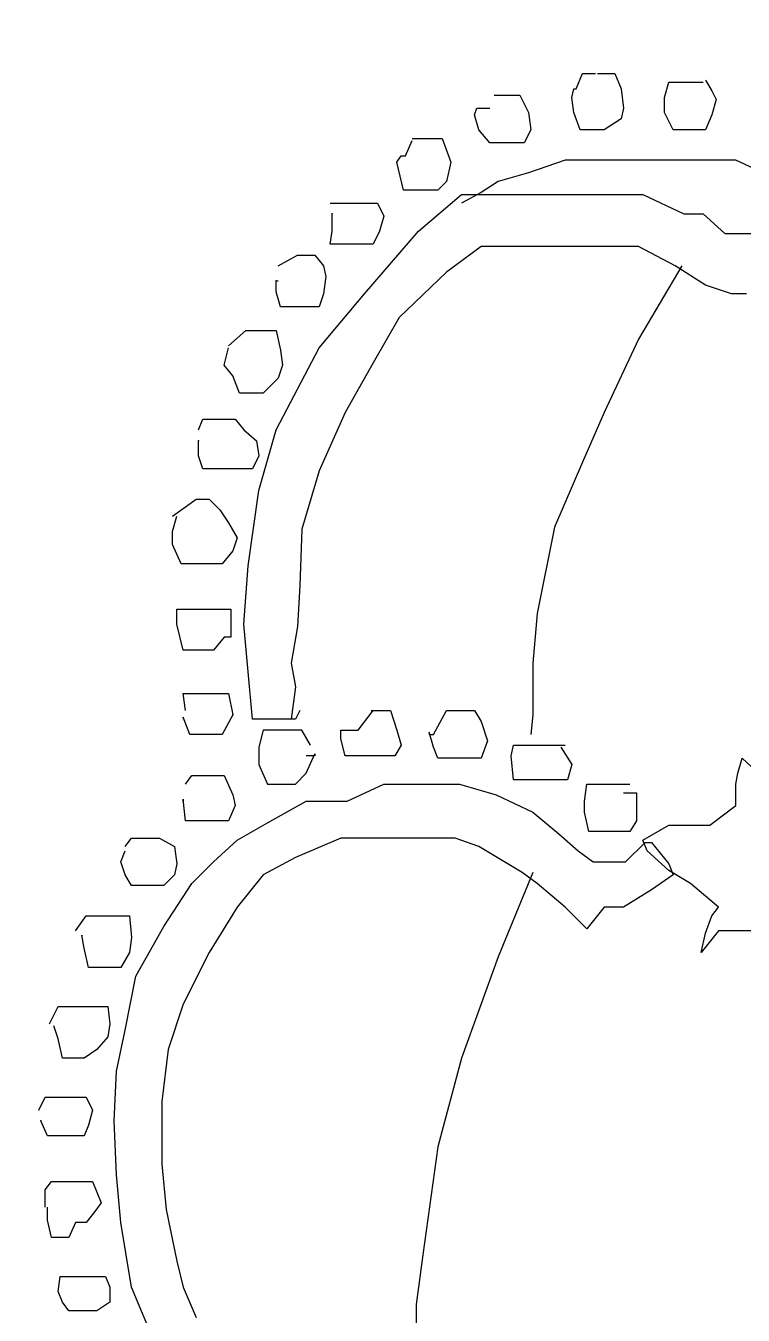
# Model space of a CAD drawing. Extents: x 731854 to 732444, y 4380981 to 4382008.
# Drawn here: x 731877.78 to 731881.1, y 4381842.97 to 4381848.94 of the extents above; entities that cross this region are included whole.
import ezdxf

# ---------------------------------------------------------------- set-up
doc = ezdxf.new("R2010")
doc.units = 0
doc.layers.get('0').update_dxf_attribs({"linetype": 'CONTINUOUS'})

msp = doc.modelspace()

# ---------------------------------------------------------------- linework, layer by layer
at = {"color": 0, "linetype": 'CONTINUOUS'}
for p, q in [((731880.33, 4381848.65), (731880.36, 4381848.72)), ((731880.33, 4381848.65), (731880.36, 4381848.72)), ((731880.36, 4381848.72), (731880.42, 4381848.72)), ((731880.36, 4381848.72), (731880.42, 4381848.72)), ((731880.43, 4381848.72), (731880.51, 4381848.72)), ((731880.43, 4381848.72), (731880.51, 4381848.72)), ((731880.51, 4381848.72), (731880.54, 4381848.65)), ((731880.51, 4381848.72), (731880.54, 4381848.65)), ((731880.74, 4381848.61), (731880.76, 4381848.68)), ((731880.74, 4381848.61), (731880.76, 4381848.68)), ((731880.76, 4381848.68), (731880.79, 4381848.68)), ((731880.76, 4381848.68), (731880.79, 4381848.68)), ((731880.79, 4381848.68), (731880.85, 4381848.68)), ((731880.79, 4381848.68), (731880.85, 4381848.68)), ((731880.85, 4381848.68), (731880.92, 4381848.68)), ((731880.85, 4381848.68), (731880.92, 4381848.68)), ((731880.93, 4381848.69), (731880.96, 4381848.64)), ((731880.93, 4381848.69), (731880.96, 4381848.64)), ((731879.95, 4381848.62), (731880.02, 4381848.62)), ((731879.95, 4381848.62), (731880.02, 4381848.62)), ((731880.02, 4381848.62), (731880.07, 4381848.62)), ((731880.02, 4381848.62), (731880.07, 4381848.62)), ((731880.07, 4381848.62), (731880.11, 4381848.54)), ((731880.07, 4381848.62), (731880.11, 4381848.54)), ((731880.31, 4381848.61), (731880.32, 4381848.65)), ((731880.31, 4381848.61), (731880.32, 4381848.65)), ((731880.32, 4381848.65), (731880.33, 4381848.65)), ((731880.32, 4381848.65), (731880.33, 4381848.65)), ((731880.54, 4381848.65), (731880.55, 4381848.56)), ((731880.54, 4381848.65), (731880.55, 4381848.56)), ((731880.96, 4381848.64), (731880.98, 4381848.6)), ((731880.96, 4381848.64), (731880.98, 4381848.6)), ((731879.86, 4381848.53), (731879.87, 4381848.56)), ((731879.86, 4381848.53), (731879.87, 4381848.56)), ((731879.87, 4381848.56), (731879.89, 4381848.56)), ((731879.87, 4381848.56), (731879.89, 4381848.56)), ((731879.89, 4381848.56), (731879.93, 4381848.56)), ((731879.89, 4381848.56), (731879.93, 4381848.56)), ((731880.32, 4381848.54), (731880.31, 4381848.61)), ((731880.32, 4381848.54), (731880.31, 4381848.61)), ((731880.55, 4381848.56), (731880.54, 4381848.51)), ((731880.55, 4381848.56), (731880.54, 4381848.51)), ((731880.74, 4381848.54), (731880.74, 4381848.61)), ((731880.74, 4381848.54), (731880.74, 4381848.61)), ((731880.98, 4381848.6), (731880.96, 4381848.53)), ((731880.98, 4381848.6), (731880.96, 4381848.53)), ((731879.88, 4381848.46), (731879.86, 4381848.53)), ((731879.88, 4381848.46), (731879.86, 4381848.53)), ((731880.11, 4381848.54), (731880.12, 4381848.46)), ((731880.11, 4381848.54), (731880.12, 4381848.46)), ((731880.35, 4381848.46), (731880.32, 4381848.54)), ((731880.35, 4381848.46), (731880.32, 4381848.54)), ((731880.54, 4381848.51), (731880.46, 4381848.46)), ((731880.54, 4381848.51), (731880.46, 4381848.46)), ((731880.78, 4381848.46), (731880.74, 4381848.54)), ((731880.78, 4381848.46), (731880.74, 4381848.54)), ((731880.96, 4381848.53), (731880.93, 4381848.46)), ((731880.96, 4381848.53), (731880.93, 4381848.46)), ((731879.93, 4381848.4), (731879.88, 4381848.46)), ((731879.93, 4381848.4), (731879.88, 4381848.46)), ((731880.12, 4381848.46), (731880.09, 4381848.4)), ((731880.12, 4381848.46), (731880.09, 4381848.4)), ((731880.4, 4381848.46), (731880.35, 4381848.46)), ((731880.4, 4381848.46), (731880.35, 4381848.46)), ((731880.46, 4381848.46), (731880.4, 4381848.46)), ((731880.46, 4381848.46), (731880.4, 4381848.46)), ((731880.83, 4381848.46), (731880.78, 4381848.46)), ((731880.83, 4381848.46), (731880.78, 4381848.46)), ((731880.87, 4381848.46), (731880.83, 4381848.46)), ((731880.87, 4381848.46), (731880.83, 4381848.46)), ((731880.93, 4381848.46), (731880.87, 4381848.46)), ((731880.93, 4381848.46), (731880.87, 4381848.46)), ((731879.54, 4381848.34), (731879.57, 4381848.41)), ((731879.54, 4381848.34), (731879.57, 4381848.41)), ((731879.57, 4381848.42), (731879.65, 4381848.42)), ((731879.57, 4381848.42), (731879.65, 4381848.42)), ((731879.65, 4381848.42), (731879.71, 4381848.42)), ((731879.65, 4381848.42), (731879.71, 4381848.42)), ((731879.71, 4381848.42), (731879.75, 4381848.31)), ((731879.71, 4381848.42), (731879.75, 4381848.31)), ((731879.97, 4381848.4), (731879.93, 4381848.4)), ((731879.97, 4381848.4), (731879.93, 4381848.4)), ((731880.04, 4381848.4), (731879.97, 4381848.4)), ((731880.04, 4381848.4), (731879.97, 4381848.4)), ((731880.09, 4381848.4), (731880.04, 4381848.4)), ((731880.09, 4381848.4), (731880.04, 4381848.4)), ((731879.5, 4381848.31), (731879.52, 4381848.34)), ((731879.5, 4381848.31), (731879.52, 4381848.34)), ((731879.52, 4381848.34), (731879.54, 4381848.34)), ((731879.52, 4381848.34), (731879.54, 4381848.34)), ((731880.28, 4381848.32), (731880.11, 4381848.26)), ((731880.28, 4381848.32), (731880.11, 4381848.26)), ((731880.45, 4381848.32), (731880.28, 4381848.32)), ((731880.45, 4381848.32), (731880.28, 4381848.32)), ((731880.63, 4381848.32), (731880.45, 4381848.32)), ((731880.63, 4381848.32), (731880.45, 4381848.32)), ((731880.76, 4381848.32), (731880.63, 4381848.32)), ((731880.76, 4381848.32), (731880.63, 4381848.32)), ((731880.94, 4381848.32), (731880.76, 4381848.32)), ((731880.94, 4381848.32), (731880.76, 4381848.32)), ((731881.07, 4381848.32), (731880.94, 4381848.32)), ((731881.07, 4381848.32), (731880.94, 4381848.32)), ((731881.22, 4381848.25), (731881.07, 4381848.32)), ((731881.22, 4381848.25), (731881.07, 4381848.32)), ((731879.53, 4381848.18), (731879.5, 4381848.31)), ((731879.53, 4381848.18), (731879.5, 4381848.31)), ((731879.75, 4381848.31), (731879.73, 4381848.22)), ((731879.75, 4381848.31), (731879.73, 4381848.22)), ((731880.11, 4381848.26), (731879.97, 4381848.22)), ((731880.11, 4381848.26), (731879.97, 4381848.22)), ((731879.73, 4381848.22), (731879.69, 4381848.18)), ((731879.73, 4381848.22), (731879.69, 4381848.18)), ((731879.97, 4381848.22), (731879.89, 4381848.17)), ((731879.97, 4381848.22), (731879.89, 4381848.17)), ((731879.58, 4381848.18), (731879.53, 4381848.18)), ((731879.58, 4381848.18), (731879.53, 4381848.18)), ((731879.65, 4381848.18), (731879.58, 4381848.18)), ((731879.65, 4381848.18), (731879.58, 4381848.18)), ((731879.6, 4381847.99), (731879.8, 4381848.16)), ((731879.6, 4381847.99), (731879.8, 4381848.16)), ((731879.69, 4381848.18), (731879.65, 4381848.18)), ((731879.69, 4381848.18), (731879.65, 4381848.18)), ((731879.89, 4381848.17), (731879.8, 4381848.12)), ((731879.89, 4381848.17), (731879.8, 4381848.12)), ((731879.8, 4381848.16), (731879.93, 4381848.16)), ((731879.8, 4381848.16), (731879.93, 4381848.16)), ((731879.93, 4381848.16), (731880.08, 4381848.16)), ((731879.93, 4381848.16), (731880.08, 4381848.16)), ((731880.08, 4381848.16), (731880.25, 4381848.16)), ((731880.08, 4381848.16), (731880.25, 4381848.16)), ((731880.25, 4381848.16), (731880.45, 4381848.16)), ((731880.25, 4381848.16), (731880.45, 4381848.16)), ((731880.45, 4381848.16), (731880.64, 4381848.16)), ((731880.45, 4381848.16), (731880.64, 4381848.16)), ((731880.64, 4381848.16), (731880.83, 4381848.07)), ((731880.64, 4381848.16), (731880.83, 4381848.07)), ((731879.19, 4381848.12), (731879.26, 4381848.12)), ((731879.19, 4381848.12), (731879.26, 4381848.12)), ((731879.26, 4381848.12), (731879.34, 4381848.12)), ((731879.26, 4381848.12), (731879.34, 4381848.12)), ((731879.34, 4381848.12), (731879.41, 4381848.12)), ((731879.34, 4381848.12), (731879.41, 4381848.12)), ((731879.41, 4381848.12), (731879.44, 4381848.06)), ((731879.41, 4381848.12), (731879.44, 4381848.06)), ((731879.2, 4381847.99), (731879.2, 4381848.07)), ((731879.2, 4381847.99), (731879.2, 4381848.07)), ((731879.44, 4381848.06), (731879.42, 4381847.99)), ((731879.44, 4381848.06), (731879.42, 4381847.99)), ((731880.83, 4381848.07), (731880.92, 4381848.07)), ((731880.83, 4381848.07), (731880.92, 4381848.07)), ((731880.92, 4381848.07), (731881.02, 4381847.98)), ((731880.92, 4381848.07), (731881.02, 4381847.98)), ((731879.19, 4381847.93), (731879.2, 4381847.99)), ((731879.19, 4381847.93), (731879.2, 4381847.99)), ((731879.35, 4381847.7), (731879.6, 4381847.99)), ((731879.35, 4381847.7), (731879.6, 4381847.99)), ((731879.42, 4381847.99), (731879.39, 4381847.93)), ((731879.42, 4381847.99), (731879.39, 4381847.93)), ((731881.02, 4381847.98), (731881.08, 4381847.98)), ((731881.02, 4381847.98), (731881.08, 4381847.98)), ((731881.08, 4381847.98), (731881.22, 4381847.98)), ((731881.08, 4381847.98), (731881.22, 4381847.98)), ((731879.23, 4381847.93), (731879.19, 4381847.93)), ((731879.23, 4381847.93), (731879.19, 4381847.93)), ((731879.33, 4381847.93), (731879.23, 4381847.93)), ((731879.33, 4381847.93), (731879.23, 4381847.93)), ((731879.39, 4381847.93), (731879.33, 4381847.93)), ((731879.39, 4381847.93), (731879.33, 4381847.93)), ((731879.89, 4381847.92), (731879.73, 4381847.8)), ((731879.89, 4381847.92), (731879.73, 4381847.8)), ((731880.07, 4381847.92), (731879.89, 4381847.92)), ((731880.07, 4381847.92), (731879.89, 4381847.92)), ((731880.26, 4381847.92), (731880.07, 4381847.92)), ((731880.26, 4381847.92), (731880.07, 4381847.92)), ((731880.43, 4381847.92), (731880.26, 4381847.92)), ((731880.43, 4381847.92), (731880.26, 4381847.92)), ((731880.62, 4381847.92), (731880.43, 4381847.92)), ((731880.62, 4381847.92), (731880.43, 4381847.92)), ((731880.79, 4381847.83), (731880.62, 4381847.92)), ((731880.79, 4381847.83), (731880.62, 4381847.92)), ((731878.95, 4381847.83), (731879.04, 4381847.88)), ((731878.95, 4381847.83), (731879.04, 4381847.88)), ((731879.04, 4381847.88), (731879.12, 4381847.88)), ((731879.04, 4381847.88), (731879.12, 4381847.88)), ((731879.12, 4381847.88), (731879.16, 4381847.83)), ((731879.12, 4381847.88), (731879.16, 4381847.83)), ((731879.16, 4381847.83), (731879.17, 4381847.78)), ((731879.16, 4381847.83), (731879.17, 4381847.78)), ((731879.17, 4381847.78), (731879.16, 4381847.7)), ((731879.17, 4381847.78), (731879.16, 4381847.7)), ((731879.73, 4381847.8), (731879.51, 4381847.59)), ((731879.73, 4381847.8), (731879.51, 4381847.59)), ((731880.82, 4381847.83), (731880.62, 4381847.49)), ((731880.82, 4381847.83), (731880.62, 4381847.49)), ((731880.93, 4381847.74), (731880.79, 4381847.83)), ((731880.93, 4381847.74), (731880.79, 4381847.83)), ((731878.94, 4381847.71), (731878.94, 4381847.76)), ((731878.94, 4381847.76), (731878.95, 4381847.76)), ((731878.94, 4381847.71), (731878.94, 4381847.76)), ((731878.94, 4381847.76), (731878.95, 4381847.76)), ((731881.05, 4381847.7), (731880.93, 4381847.74)), ((731881.05, 4381847.7), (731880.93, 4381847.74)), ((731878.96, 4381847.64), (731878.94, 4381847.71)), ((731878.96, 4381847.64), (731878.94, 4381847.71)), ((731879.14, 4381847.45), (731879.35, 4381847.7)), ((731879.16, 4381847.7), (731879.14, 4381847.64)), ((731879.14, 4381847.45), (731879.35, 4381847.7)), ((731879.16, 4381847.7), (731879.14, 4381847.64)), ((731881.12, 4381847.7), (731881.05, 4381847.7)), ((731881.12, 4381847.7), (731881.05, 4381847.7)), ((731878.99, 4381847.64), (731878.96, 4381847.64)), ((731878.99, 4381847.64), (731878.96, 4381847.64)), ((731879.04, 4381847.64), (731878.99, 4381847.64)), ((731879.04, 4381847.64), (731878.99, 4381847.64)), ((731879.08, 4381847.64), (731879.04, 4381847.64)), ((731879.08, 4381847.64), (731879.04, 4381847.64)), ((731879.14, 4381847.64), (731879.08, 4381847.64)), ((731879.14, 4381847.64), (731879.08, 4381847.64)), ((731879.51, 4381847.59), (731879.39, 4381847.38)), ((731879.51, 4381847.59), (731879.39, 4381847.38)), ((731878.72, 4381847.46), (731878.8, 4381847.53)), ((731878.72, 4381847.46), (731878.8, 4381847.53)), ((731878.8, 4381847.53), (731878.88, 4381847.53)), ((731878.8, 4381847.53), (731878.88, 4381847.53)), ((731878.88, 4381847.53), (731878.94, 4381847.53)), ((731878.88, 4381847.53), (731878.94, 4381847.53)), ((731878.94, 4381847.53), (731878.96, 4381847.44)), ((731878.94, 4381847.53), (731878.96, 4381847.44)), ((731880.62, 4381847.49), (731880.46, 4381847.15)), ((731880.62, 4381847.49), (731880.46, 4381847.15)), ((731878.7, 4381847.37), (731878.72, 4381847.45)), ((731878.7, 4381847.37), (731878.72, 4381847.45)), ((731878.94, 4381847.07), (731879.14, 4381847.45)), ((731878.94, 4381847.07), (731879.14, 4381847.45)), ((731878.96, 4381847.44), (731878.97, 4381847.37)), ((731878.96, 4381847.44), (731878.97, 4381847.37)), ((731878.74, 4381847.32), (731878.7, 4381847.37)), ((731878.74, 4381847.32), (731878.7, 4381847.37)), ((731878.97, 4381847.37), (731878.95, 4381847.31)), ((731878.97, 4381847.37), (731878.95, 4381847.31)), ((731879.39, 4381847.38), (731879.26, 4381847.15)), ((731879.39, 4381847.38), (731879.26, 4381847.15)), ((731878.77, 4381847.24), (731878.74, 4381847.32)), ((731878.77, 4381847.24), (731878.74, 4381847.32)), ((731878.95, 4381847.31), (731878.88, 4381847.24)), ((731878.95, 4381847.31), (731878.88, 4381847.24)), ((731878.81, 4381847.24), (731878.77, 4381847.24)), ((731878.81, 4381847.24), (731878.77, 4381847.24)), ((731878.88, 4381847.24), (731878.81, 4381847.24)), ((731878.88, 4381847.24), (731878.81, 4381847.24)), ((731879.26, 4381847.15), (731879.14, 4381846.88)), ((731879.26, 4381847.15), (731879.14, 4381846.88)), ((731880.46, 4381847.15), (731880.36, 4381846.92)), ((731880.46, 4381847.15), (731880.36, 4381846.92)), ((731878.58, 4381847.07), (731878.6, 4381847.12)), ((731878.58, 4381847.07), (731878.6, 4381847.12)), ((731878.6, 4381847.12), (731878.69, 4381847.12)), ((731878.6, 4381847.12), (731878.69, 4381847.12)), ((731878.69, 4381847.12), (731878.75, 4381847.12)), ((731878.69, 4381847.12), (731878.75, 4381847.12)), ((731878.75, 4381847.12), (731878.79, 4381847.07)), ((731878.75, 4381847.12), (731878.79, 4381847.07)), ((731878.79, 4381847.07), (731878.85, 4381847.02)), ((731878.79, 4381847.07), (731878.85, 4381847.02)), ((731878.86, 4381846.79), (731878.94, 4381847.07)), ((731878.86, 4381846.79), (731878.94, 4381847.07)), ((731878.58, 4381846.95), (731878.58, 4381847.02)), ((731878.58, 4381846.95), (731878.58, 4381847.02)), ((731878.85, 4381847.02), (731878.86, 4381846.95)), ((731878.85, 4381847.02), (731878.86, 4381846.95)), ((731878.6, 4381846.89), (731878.58, 4381846.95)), ((731878.6, 4381846.89), (731878.58, 4381846.95)), ((731878.86, 4381846.95), (731878.83, 4381846.89)), ((731878.86, 4381846.95), (731878.83, 4381846.89)), ((731878.63, 4381846.89), (731878.6, 4381846.89)), ((731878.63, 4381846.89), (731878.6, 4381846.89)), ((731878.68, 4381846.89), (731878.63, 4381846.89)), ((731878.68, 4381846.89), (731878.63, 4381846.89)), ((731878.76, 4381846.89), (731878.68, 4381846.89)), ((731878.76, 4381846.89), (731878.68, 4381846.89)), ((731878.83, 4381846.89), (731878.76, 4381846.89)), ((731878.83, 4381846.89), (731878.76, 4381846.89)), ((731880.36, 4381846.92), (731880.23, 4381846.62)), ((731880.36, 4381846.92), (731880.23, 4381846.62)), ((731879.14, 4381846.88), (731879.06, 4381846.61)), ((731879.14, 4381846.88), (731879.06, 4381846.61)), ((731878.81, 4381846.44), (731878.86, 4381846.79)), ((731878.81, 4381846.44), (731878.86, 4381846.79)), ((731878.46, 4381846.67), (731878.57, 4381846.75)), ((731878.46, 4381846.67), (731878.57, 4381846.75)), ((731878.57, 4381846.75), (731878.63, 4381846.75)), ((731878.57, 4381846.75), (731878.63, 4381846.75)), ((731878.63, 4381846.75), (731878.68, 4381846.7)), ((731878.63, 4381846.75), (731878.68, 4381846.7)), ((731878.46, 4381846.6), (731878.48, 4381846.67)), ((731878.46, 4381846.6), (731878.48, 4381846.67)), ((731878.68, 4381846.7), (731878.72, 4381846.64)), ((731878.68, 4381846.7), (731878.72, 4381846.64)), ((731878.46, 4381846.54), (731878.46, 4381846.6)), ((731878.46, 4381846.54), (731878.46, 4381846.6)), ((731878.72, 4381846.64), (731878.76, 4381846.57)), ((731878.72, 4381846.64), (731878.76, 4381846.57)), ((731879.06, 4381846.61), (731879.05, 4381846.35)), ((731879.06, 4381846.61), (731879.05, 4381846.35)), ((731880.23, 4381846.62), (731880.15, 4381846.22)), ((731880.23, 4381846.62), (731880.15, 4381846.22)), ((731878.5, 4381846.45), (731878.46, 4381846.54)), ((731878.5, 4381846.45), (731878.46, 4381846.54)), ((731878.76, 4381846.57), (731878.74, 4381846.51)), ((731878.76, 4381846.57), (731878.74, 4381846.51)), ((731878.74, 4381846.51), (731878.69, 4381846.45)), ((731878.74, 4381846.51), (731878.69, 4381846.45)), ((731878.55, 4381846.45), (731878.5, 4381846.45)), ((731878.55, 4381846.45), (731878.5, 4381846.45)), ((731878.64, 4381846.45), (731878.55, 4381846.45)), ((731878.64, 4381846.45), (731878.55, 4381846.45)), ((731878.69, 4381846.45), (731878.64, 4381846.45)), ((731878.69, 4381846.45), (731878.64, 4381846.45)), ((731878.79, 4381846.17), (731878.81, 4381846.44)), ((731878.79, 4381846.17), (731878.81, 4381846.44)), ((731879.05, 4381846.35), (731879.04, 4381846.16)), ((731879.05, 4381846.35), (731879.04, 4381846.16)), ((731878.48, 4381846.17), (731878.48, 4381846.24)), ((731878.48, 4381846.24), (731878.51, 4381846.24)), ((731878.48, 4381846.17), (731878.48, 4381846.24)), ((731878.48, 4381846.24), (731878.51, 4381846.24)), ((731878.51, 4381846.24), (731878.57, 4381846.24)), ((731878.51, 4381846.24), (731878.57, 4381846.24)), ((731878.57, 4381846.24), (731878.63, 4381846.24)), ((731878.57, 4381846.24), (731878.63, 4381846.24)), ((731878.63, 4381846.24), (731878.68, 4381846.24)), ((731878.63, 4381846.24), (731878.68, 4381846.24)), ((731878.68, 4381846.24), (731878.73, 4381846.24)), ((731878.68, 4381846.24), (731878.73, 4381846.24)), ((731878.73, 4381846.24), (731878.73, 4381846.17)), ((731878.73, 4381846.24), (731878.73, 4381846.17)), ((731878.51, 4381846.05), (731878.48, 4381846.17)), ((731878.51, 4381846.05), (731878.48, 4381846.17)), ((731878.73, 4381846.17), (731878.73, 4381846.11)), ((731878.73, 4381846.17), (731878.73, 4381846.11)), ((731878.81, 4381845.95), (731878.79, 4381846.17)), ((731878.81, 4381845.95), (731878.79, 4381846.17)), ((731880.15, 4381846.22), (731880.13, 4381845.99)), ((731880.15, 4381846.22), (731880.13, 4381845.99)), ((731878.7, 4381846.11), (731878.65, 4381846.05)), ((731878.7, 4381846.11), (731878.65, 4381846.05)), ((731878.73, 4381846.11), (731878.7, 4381846.11)), ((731878.73, 4381846.11), (731878.7, 4381846.11)), ((731879.04, 4381846.16), (731879.01, 4381845.99)), ((731879.04, 4381846.16), (731879.01, 4381845.99)), ((731878.52, 4381846.05), (731878.51, 4381846.05)), ((731878.52, 4381846.05), (731878.51, 4381846.05)), ((731878.55, 4381846.05), (731878.52, 4381846.05)), ((731878.55, 4381846.05), (731878.52, 4381846.05)), ((731878.6, 4381846.05), (731878.55, 4381846.05)), ((731878.6, 4381846.05), (731878.55, 4381846.05)), ((731878.65, 4381846.05), (731878.6, 4381846.05)), ((731878.65, 4381846.05), (731878.6, 4381846.05)), ((731879.01, 4381845.99), (731879.03, 4381845.88)), ((731879.01, 4381845.99), (731879.03, 4381845.88)), ((731880.13, 4381845.99), (731880.13, 4381845.85)), ((731880.13, 4381845.99), (731880.13, 4381845.85)), ((731878.83, 4381845.73), (731878.81, 4381845.95)), ((731878.83, 4381845.73), (731878.81, 4381845.95)), ((731879.03, 4381845.88), (731879.01, 4381845.73)), ((731879.03, 4381845.88), (731879.01, 4381845.73)), ((731878.52, 4381845.77), (731878.51, 4381845.85)), ((731878.51, 4381845.85), (731878.55, 4381845.85)), ((731878.52, 4381845.77), (731878.51, 4381845.85)), ((731878.51, 4381845.85), (731878.55, 4381845.85)), ((731878.55, 4381845.85), (731878.6, 4381845.85)), ((731878.55, 4381845.85), (731878.6, 4381845.85)), ((731878.6, 4381845.85), (731878.67, 4381845.85)), ((731878.6, 4381845.85), (731878.67, 4381845.85)), ((731878.67, 4381845.85), (731878.72, 4381845.85)), ((731878.67, 4381845.85), (731878.72, 4381845.85)), ((731878.72, 4381845.85), (731878.74, 4381845.75)), ((731878.72, 4381845.85), (731878.74, 4381845.75)), ((731880.13, 4381845.85), (731880.13, 4381845.75)), ((731880.13, 4381845.85), (731880.13, 4381845.75)), ((731878.74, 4381845.75), (731878.69, 4381845.66)), ((731878.74, 4381845.75), (731878.69, 4381845.66)), ((731879.05, 4381845.77), (731879.03, 4381845.73)), ((731879.05, 4381845.77), (731879.03, 4381845.73)), ((731879.32, 4381845.68), (731879.39, 4381845.77)), ((731879.32, 4381845.68), (731879.39, 4381845.77)), ((731879.38, 4381845.77), (731879.47, 4381845.77)), ((731879.38, 4381845.77), (731879.47, 4381845.77)), ((731879.47, 4381845.77), (731879.5, 4381845.68)), ((731879.47, 4381845.77), (731879.5, 4381845.68)), ((731879.67, 4381845.66), (731879.73, 4381845.77)), ((731879.67, 4381845.66), (731879.73, 4381845.77)), ((731879.73, 4381845.77), (731879.79, 4381845.77)), ((731879.73, 4381845.77), (731879.79, 4381845.77)), ((731879.78, 4381845.77), (731879.86, 4381845.77)), ((731879.78, 4381845.77), (731879.86, 4381845.77)), ((731879.86, 4381845.77), (731879.89, 4381845.72)), ((731879.86, 4381845.77), (731879.89, 4381845.72)), ((731880.13, 4381845.75), (731880.12, 4381845.66)), ((731880.13, 4381845.75), (731880.12, 4381845.66)), ((731878.54, 4381845.66), (731878.51, 4381845.74)), ((731878.51, 4381845.74), (731878.51, 4381845.73)), ((731878.54, 4381845.66), (731878.51, 4381845.74)), ((731878.51, 4381845.74), (731878.51, 4381845.73)), ((731878.85, 4381845.73), (731878.83, 4381845.73)), ((731878.85, 4381845.73), (731878.83, 4381845.73)), ((731878.88, 4381845.73), (731878.85, 4381845.73)), ((731878.88, 4381845.73), (731878.85, 4381845.73)), ((731878.97, 4381845.73), (731878.88, 4381845.73)), ((731878.97, 4381845.73), (731878.88, 4381845.73)), ((731879.03, 4381845.73), (731878.97, 4381845.73)), ((731879.03, 4381845.73), (731878.97, 4381845.73)), ((731879.89, 4381845.72), (731879.92, 4381845.63)), ((731879.89, 4381845.72), (731879.92, 4381845.63)), ((731878.58, 4381845.66), (731878.54, 4381845.66)), ((731878.58, 4381845.66), (731878.54, 4381845.66)), ((731878.65, 4381845.66), (731878.58, 4381845.66)), ((731878.65, 4381845.66), (731878.58, 4381845.66)), ((731878.69, 4381845.66), (731878.65, 4381845.66)), ((731878.69, 4381845.66), (731878.65, 4381845.66)), ((731878.88, 4381845.68), (731878.86, 4381845.6)), ((731878.88, 4381845.68), (731878.86, 4381845.6)), ((731878.96, 4381845.68), (731878.88, 4381845.68)), ((731878.96, 4381845.68), (731878.88, 4381845.68)), ((731879.06, 4381845.68), (731878.96, 4381845.68)), ((731879.06, 4381845.68), (731878.96, 4381845.68)), ((731879.1, 4381845.61), (731879.06, 4381845.68)), ((731879.1, 4381845.61), (731879.06, 4381845.68)), ((731879.24, 4381845.64), (731879.24, 4381845.68)), ((731879.24, 4381845.68), (731879.26, 4381845.68)), ((731879.24, 4381845.64), (731879.24, 4381845.68)), ((731879.24, 4381845.68), (731879.26, 4381845.68)), ((731879.26, 4381845.56), (731879.24, 4381845.64)), ((731879.26, 4381845.56), (731879.24, 4381845.64)), ((731879.26, 4381845.68), (731879.32, 4381845.68)), ((731879.26, 4381845.68), (731879.32, 4381845.68)), ((731879.5, 4381845.68), (731879.52, 4381845.61)), ((731879.5, 4381845.68), (731879.52, 4381845.61)), ((731879.67, 4381845.6), (731879.65, 4381845.67)), ((731879.65, 4381845.67), (731879.65, 4381845.66)), ((731879.67, 4381845.6), (731879.65, 4381845.67)), ((731879.65, 4381845.67), (731879.65, 4381845.66)), ((731879.65, 4381845.66), (731879.67, 4381845.66)), ((731879.65, 4381845.66), (731879.67, 4381845.66)), ((731879.92, 4381845.63), (731879.89, 4381845.55)), ((731879.92, 4381845.63), (731879.89, 4381845.55)), ((731878.86, 4381845.6), (731878.86, 4381845.52)), ((731878.86, 4381845.6), (731878.86, 4381845.52)), ((731879.08, 4381845.48), (731879.12, 4381845.57)), ((731879.08, 4381845.48), (731879.12, 4381845.57)), ((731879.12, 4381845.57), (731879.12, 4381845.56)), ((731879.12, 4381845.57), (731879.12, 4381845.56)), ((731879.52, 4381845.61), (731879.49, 4381845.56)), ((731879.52, 4381845.61), (731879.49, 4381845.56)), ((731879.69, 4381845.55), (731879.67, 4381845.6)), ((731879.69, 4381845.55), (731879.67, 4381845.6)), ((731880.03, 4381845.56), (731880.04, 4381845.61)), ((731880.03, 4381845.56), (731880.04, 4381845.61)), ((731880.04, 4381845.61), (731880.09, 4381845.61)), ((731880.04, 4381845.61), (731880.09, 4381845.61)), ((731880.09, 4381845.61), (731880.14, 4381845.61)), ((731880.09, 4381845.61), (731880.14, 4381845.61)), ((731880.14, 4381845.61), (731880.18, 4381845.61)), ((731880.14, 4381845.61), (731880.18, 4381845.61)), ((731880.18, 4381845.61), (731880.2, 4381845.61)), ((731880.18, 4381845.61), (731880.2, 4381845.61)), ((731880.2, 4381845.61), (731880.28, 4381845.61)), ((731880.2, 4381845.61), (731880.28, 4381845.61)), ((731880.26, 4381845.6), (731880.31, 4381845.52)), ((731880.26, 4381845.6), (731880.31, 4381845.52)), ((731878.86, 4381845.52), (731878.9, 4381845.43)), ((731878.86, 4381845.52), (731878.9, 4381845.43)), ((731879.12, 4381845.56), (731879.08, 4381845.56)), ((731879.12, 4381845.56), (731879.08, 4381845.56)), ((731879.32, 4381845.56), (731879.26, 4381845.56)), ((731879.32, 4381845.56), (731879.26, 4381845.56)), ((731879.38, 4381845.56), (731879.32, 4381845.56)), ((731879.38, 4381845.56), (731879.32, 4381845.56)), ((731879.44, 4381845.56), (731879.38, 4381845.56)), ((731879.44, 4381845.56), (731879.38, 4381845.56)), ((731879.49, 4381845.56), (731879.44, 4381845.56)), ((731879.49, 4381845.56), (731879.44, 4381845.56)), ((731879.75, 4381845.55), (731879.69, 4381845.55)), ((731879.75, 4381845.55), (731879.69, 4381845.55)), ((731879.82, 4381845.55), (731879.75, 4381845.55)), ((731879.82, 4381845.55), (731879.75, 4381845.55)), ((731879.89, 4381845.55), (731879.82, 4381845.55)), ((731879.89, 4381845.55), (731879.82, 4381845.55)), ((731880.04, 4381845.45), (731880.03, 4381845.56)), ((731880.04, 4381845.45), (731880.03, 4381845.56)), ((731880.31, 4381845.52), (731880.29, 4381845.45)), ((731880.31, 4381845.52), (731880.29, 4381845.45)), ((731881.08, 4381845.48), (731881.1, 4381845.55)), ((731881.08, 4381845.48), (731881.1, 4381845.55)), ((731881.1, 4381845.55), (731881.23, 4381845.43)), ((731881.1, 4381845.55), (731881.23, 4381845.43)), ((731878.52, 4381845.43), (731878.55, 4381845.47)), ((731878.52, 4381845.43), (731878.55, 4381845.47)), ((731878.55, 4381845.47), (731878.63, 4381845.47)), ((731878.55, 4381845.47), (731878.63, 4381845.47)), ((731878.63, 4381845.47), (731878.65, 4381845.47)), ((731878.63, 4381845.47), (731878.65, 4381845.47)), ((731878.65, 4381845.47), (731878.7, 4381845.47)), ((731878.65, 4381845.47), (731878.7, 4381845.47)), ((731878.7, 4381845.47), (731878.74, 4381845.38)), ((731878.7, 4381845.47), (731878.74, 4381845.38)), ((731879.03, 4381845.43), (731879.08, 4381845.48)), ((731879.03, 4381845.43), (731879.08, 4381845.48)), ((731880.07, 4381845.45), (731880.04, 4381845.45)), ((731880.07, 4381845.45), (731880.04, 4381845.45)), ((731880.13, 4381845.45), (731880.07, 4381845.45)), ((731880.13, 4381845.45), (731880.07, 4381845.45)), ((731880.2, 4381845.45), (731880.13, 4381845.45)), ((731880.2, 4381845.45), (731880.13, 4381845.45)), ((731880.26, 4381845.45), (731880.2, 4381845.45)), ((731880.26, 4381845.45), (731880.2, 4381845.45)), ((731880.29, 4381845.45), (731880.26, 4381845.45)), ((731880.29, 4381845.45), (731880.26, 4381845.45)), ((731881.07, 4381845.43), (731881.08, 4381845.48)), ((731881.07, 4381845.43), (731881.08, 4381845.48)), ((731878.9, 4381845.43), (731878.95, 4381845.43)), ((731878.9, 4381845.43), (731878.95, 4381845.43)), ((731878.95, 4381845.43), (731879.03, 4381845.43)), ((731878.95, 4381845.43), (731879.03, 4381845.43)), ((731879.27, 4381845.35), (731879.44, 4381845.43)), ((731879.27, 4381845.35), (731879.44, 4381845.43)), ((731879.44, 4381845.43), (731879.64, 4381845.43)), ((731879.44, 4381845.43), (731879.64, 4381845.43)), ((731879.64, 4381845.43), (731879.79, 4381845.43)), ((731879.64, 4381845.43), (731879.79, 4381845.43)), ((731879.79, 4381845.43), (731879.96, 4381845.38)), ((731879.79, 4381845.43), (731879.96, 4381845.38)), ((731880.37, 4381845.35), (731880.38, 4381845.43)), ((731880.37, 4381845.35), (731880.38, 4381845.43)), ((731880.38, 4381845.43), (731880.43, 4381845.43)), ((731880.38, 4381845.43), (731880.43, 4381845.43)), ((731880.43, 4381845.43), (731880.48, 4381845.43)), ((731880.43, 4381845.43), (731880.48, 4381845.43)), ((731880.48, 4381845.43), (731880.58, 4381845.43)), ((731880.48, 4381845.43), (731880.58, 4381845.43)), ((731880.55, 4381845.39), (731880.61, 4381845.39)), ((731880.55, 4381845.39), (731880.61, 4381845.39)), ((731880.61, 4381845.39), (731880.61, 4381845.26)), ((731880.61, 4381845.39), (731880.61, 4381845.26)), ((731881.07, 4381845.33), (731881.07, 4381845.43)), ((731881.07, 4381845.33), (731881.07, 4381845.43)), ((731878.52, 4381845.26), (731878.51, 4381845.36)), ((731878.51, 4381845.36), (731878.51, 4381845.35)), ((731878.52, 4381845.26), (731878.51, 4381845.36)), ((731878.51, 4381845.36), (731878.51, 4381845.35)), ((731878.75, 4381845.33), (731878.72, 4381845.26)), ((731878.75, 4381845.33), (731878.72, 4381845.26)), ((731878.74, 4381845.38), (731878.75, 4381845.33)), ((731878.74, 4381845.38), (731878.75, 4381845.33)), ((731878.9, 4381845.25), (731879.08, 4381845.35)), ((731878.9, 4381845.25), (731879.08, 4381845.35)), ((731879.08, 4381845.35), (731879.27, 4381845.35)), ((731879.08, 4381845.35), (731879.27, 4381845.35)), ((731879.96, 4381845.38), (731880.13, 4381845.3)), ((731879.96, 4381845.38), (731880.13, 4381845.3)), ((731880.37, 4381845.3), (731880.37, 4381845.35)), ((731880.37, 4381845.3), (731880.37, 4381845.35)), ((731880.95, 4381845.24), (731881.07, 4381845.33)), ((731880.95, 4381845.24), (731881.07, 4381845.33)), ((731880.13, 4381845.3), (731880.25, 4381845.2)), ((731880.13, 4381845.3), (731880.25, 4381845.2)), ((731880.39, 4381845.21), (731880.37, 4381845.3)), ((731880.39, 4381845.21), (731880.37, 4381845.3)), ((731878.55, 4381845.26), (731878.52, 4381845.26)), ((731878.55, 4381845.26), (731878.52, 4381845.26)), ((731878.6, 4381845.26), (731878.55, 4381845.26)), ((731878.6, 4381845.26), (731878.55, 4381845.26)), ((731878.65, 4381845.26), (731878.6, 4381845.26)), ((731878.65, 4381845.26), (731878.6, 4381845.26)), ((731878.72, 4381845.26), (731878.65, 4381845.26)), ((731878.72, 4381845.26), (731878.65, 4381845.26)), ((731878.76, 4381845.17), (731878.9, 4381845.25)), ((731878.76, 4381845.17), (731878.9, 4381845.25)), ((731880.45, 4381845.21), (731880.39, 4381845.21)), ((731880.45, 4381845.21), (731880.39, 4381845.21)), ((731880.51, 4381845.21), (731880.45, 4381845.21)), ((731880.51, 4381845.21), (731880.45, 4381845.21)), ((731880.58, 4381845.21), (731880.51, 4381845.21)), ((731880.58, 4381845.21), (731880.51, 4381845.21)), ((731880.61, 4381845.26), (731880.58, 4381845.21)), ((731880.61, 4381845.26), (731880.58, 4381845.21)), ((731880.64, 4381845.17), (731880.76, 4381845.24)), ((731880.64, 4381845.17), (731880.76, 4381845.24)), ((731880.76, 4381845.24), (731880.87, 4381845.24)), ((731880.76, 4381845.24), (731880.87, 4381845.24)), ((731880.87, 4381845.24), (731880.95, 4381845.24)), ((731880.87, 4381845.24), (731880.95, 4381845.24)), ((731878.24, 4381845.14), (731878.27, 4381845.18)), ((731878.24, 4381845.14), (731878.27, 4381845.18)), ((731878.27, 4381845.18), (731878.33, 4381845.18)), ((731878.27, 4381845.18), (731878.33, 4381845.18)), ((731878.33, 4381845.18), (731878.4, 4381845.18)), ((731878.33, 4381845.18), (731878.4, 4381845.18)), ((731878.4, 4381845.18), (731878.47, 4381845.14)), ((731878.4, 4381845.18), (731878.47, 4381845.14)), ((731878.65, 4381845.07), (731878.76, 4381845.17)), ((731878.65, 4381845.07), (731878.76, 4381845.17)), ((731879.24, 4381845.18), (731879.03, 4381845.09)), ((731879.24, 4381845.18), (731879.03, 4381845.09)), ((731879.41, 4381845.18), (731879.24, 4381845.18)), ((731879.41, 4381845.18), (731879.24, 4381845.18)), ((731879.58, 4381845.18), (731879.41, 4381845.18)), ((731879.58, 4381845.18), (731879.41, 4381845.18)), ((731879.77, 4381845.18), (731879.58, 4381845.18)), ((731879.77, 4381845.18), (731879.58, 4381845.18)), ((731879.88, 4381845.14), (731879.77, 4381845.18)), ((731879.88, 4381845.14), (731879.77, 4381845.18)), ((731880.25, 4381845.2), (731880.34, 4381845.12)), ((731880.25, 4381845.2), (731880.34, 4381845.12)), ((731880.56, 4381845.07), (731880.65, 4381845.16)), ((731880.56, 4381845.07), (731880.65, 4381845.16)), ((731880.66, 4381845.12), (731880.64, 4381845.17)), ((731880.66, 4381845.12), (731880.64, 4381845.17)), ((731880.65, 4381845.16), (731880.68, 4381845.16)), ((731880.65, 4381845.16), (731880.68, 4381845.16)), ((731880.68, 4381845.16), (731880.76, 4381845.06)), ((731880.68, 4381845.16), (731880.76, 4381845.06)), ((731878.22, 4381845.07), (731878.24, 4381845.12)), ((731878.22, 4381845.07), (731878.24, 4381845.12)), ((731878.47, 4381845.14), (731878.48, 4381845.06)), ((731878.47, 4381845.14), (731878.48, 4381845.06)), ((731880.08, 4381845.02), (731879.88, 4381845.14)), ((731880.08, 4381845.02), (731879.88, 4381845.14)), ((731880.34, 4381845.12), (731880.41, 4381845.07)), ((731880.34, 4381845.12), (731880.41, 4381845.07)), ((731880.76, 4381845.03), (731880.66, 4381845.12)), ((731880.76, 4381845.03), (731880.66, 4381845.12)), ((731878.24, 4381845.01), (731878.22, 4381845.07)), ((731878.24, 4381845.01), (731878.22, 4381845.07)), ((731878.48, 4381845.06), (731878.47, 4381845.01)), ((731878.48, 4381845.06), (731878.47, 4381845.01)), ((731878.55, 4381844.97), (731878.65, 4381845.07)), ((731878.55, 4381844.97), (731878.65, 4381845.07)), ((731879.03, 4381845.09), (731878.88, 4381845.01)), ((731879.03, 4381845.09), (731878.88, 4381845.01)), ((731880.41, 4381845.07), (731880.49, 4381845.07)), ((731880.41, 4381845.07), (731880.49, 4381845.07)), ((731880.49, 4381845.07), (731880.56, 4381845.07)), ((731880.49, 4381845.07), (731880.56, 4381845.07)), ((731880.76, 4381845.06), (731880.78, 4381845.01)), ((731880.76, 4381845.06), (731880.78, 4381845.01)), ((731878.27, 4381844.96), (731878.24, 4381845.01)), ((731878.27, 4381844.96), (731878.24, 4381845.01)), ((731878.47, 4381845.01), (731878.42, 4381844.96)), ((731878.47, 4381845.01), (731878.42, 4381844.96)), ((731878.88, 4381845.01), (731878.76, 4381844.86)), ((731878.88, 4381845.01), (731878.76, 4381844.86)), ((731880.13, 4381845.02), (731879.97, 4381844.63)), ((731880.13, 4381845.02), (731879.97, 4381844.63)), ((731880.15, 4381844.97), (731880.08, 4381845.02)), ((731880.15, 4381844.97), (731880.08, 4381845.02)), ((731880.78, 4381845.01), (731880.68, 4381844.94)), ((731880.78, 4381845.01), (731880.68, 4381844.94)), ((731880.86, 4381844.97), (731880.76, 4381845.03)), ((731880.86, 4381844.97), (731880.76, 4381845.03)), ((731878.34, 4381844.96), (731878.27, 4381844.96)), ((731878.34, 4381844.96), (731878.27, 4381844.96)), ((731878.42, 4381844.96), (731878.34, 4381844.96)), ((731878.42, 4381844.96), (731878.34, 4381844.96)), ((731878.42, 4381844.77), (731878.55, 4381844.97)), ((731878.42, 4381844.77), (731878.55, 4381844.97)), ((731880.28, 4381844.86), (731880.15, 4381844.97)), ((731880.28, 4381844.86), (731880.15, 4381844.97)), ((731880.68, 4381844.94), (731880.55, 4381844.86)), ((731880.68, 4381844.94), (731880.55, 4381844.86)), ((731880.99, 4381844.86), (731880.86, 4381844.97)), ((731880.99, 4381844.86), (731880.86, 4381844.97)), ((731878.76, 4381844.86), (731878.63, 4381844.65)), ((731878.76, 4381844.86), (731878.63, 4381844.65)), ((731880.38, 4381844.76), (731880.28, 4381844.86)), ((731880.38, 4381844.76), (731880.28, 4381844.86)), ((731880.46, 4381844.86), (731880.38, 4381844.76)), ((731880.46, 4381844.86), (731880.38, 4381844.76)), ((731880.55, 4381844.86), (731880.46, 4381844.86)), ((731880.55, 4381844.86), (731880.46, 4381844.86)), ((731880.96, 4381844.82), (731880.99, 4381844.86)), ((731880.96, 4381844.82), (731880.99, 4381844.86)), ((731878.01, 4381844.75), (731878.06, 4381844.82)), ((731878.01, 4381844.75), (731878.06, 4381844.82)), ((731878.06, 4381844.82), (731878.15, 4381844.82)), ((731878.06, 4381844.82), (731878.15, 4381844.82)), ((731878.15, 4381844.82), (731878.19, 4381844.82)), ((731878.15, 4381844.82), (731878.19, 4381844.82)), ((731878.19, 4381844.82), (731878.26, 4381844.82)), ((731878.19, 4381844.82), (731878.26, 4381844.82)), ((731878.26, 4381844.82), (731878.27, 4381844.72)), ((731878.26, 4381844.82), (731878.27, 4381844.72)), ((731880.93, 4381844.74), (731880.96, 4381844.82)), ((731880.93, 4381844.74), (731880.96, 4381844.82)), ((731878.29, 4381844.54), (731878.42, 4381844.77)), ((731878.29, 4381844.54), (731878.42, 4381844.77)), ((731880.99, 4381844.75), (731880.91, 4381844.65)), ((731880.99, 4381844.75), (731880.91, 4381844.65)), ((731880.91, 4381844.65), (731880.93, 4381844.74)), ((731880.91, 4381844.65), (731880.93, 4381844.74)), ((731881.07, 4381844.75), (731880.99, 4381844.75)), ((731881.07, 4381844.75), (731880.99, 4381844.75)), ((731881.3, 4381844.75), (731881.07, 4381844.75)), ((731881.3, 4381844.75), (731881.07, 4381844.75)), ((731878.05, 4381844.67), (731878.04, 4381844.73)), ((731878.04, 4381844.73), (731878.04, 4381844.72)), ((731878.05, 4381844.67), (731878.04, 4381844.73)), ((731878.04, 4381844.73), (731878.04, 4381844.72)), ((731878.27, 4381844.72), (731878.26, 4381844.65)), ((731878.27, 4381844.72), (731878.26, 4381844.65)), ((731878.07, 4381844.58), (731878.05, 4381844.67)), ((731878.07, 4381844.58), (731878.05, 4381844.67)), ((731878.26, 4381844.65), (731878.22, 4381844.58)), ((731878.26, 4381844.65), (731878.22, 4381844.58)), ((731878.63, 4381844.65), (731878.51, 4381844.41)), ((731878.63, 4381844.65), (731878.51, 4381844.41)), ((731879.97, 4381844.63), (731879.8, 4381844.16)), ((731879.97, 4381844.63), (731879.8, 4381844.16)), ((731878.15, 4381844.58), (731878.07, 4381844.58)), ((731878.15, 4381844.58), (731878.07, 4381844.58)), ((731878.22, 4381844.58), (731878.15, 4381844.58)), ((731878.22, 4381844.58), (731878.15, 4381844.58)), ((731878.24, 4381844.29), (731878.29, 4381844.54)), ((731878.24, 4381844.29), (731878.29, 4381844.54)), ((731877.89, 4381844.32), (731877.93, 4381844.4)), ((731877.89, 4381844.32), (731877.93, 4381844.4)), ((731877.93, 4381844.4), (731877.98, 4381844.4)), ((731877.93, 4381844.4), (731877.98, 4381844.4)), ((731877.98, 4381844.4), (731878.05, 4381844.4)), ((731877.98, 4381844.4), (731878.05, 4381844.4)), ((731878.05, 4381844.4), (731878.13, 4381844.4)), ((731878.05, 4381844.4), (731878.13, 4381844.4)), ((731878.13, 4381844.4), (731878.16, 4381844.4)), ((731878.13, 4381844.4), (731878.16, 4381844.4)), ((731878.16, 4381844.4), (731878.17, 4381844.32)), ((731878.16, 4381844.4), (731878.17, 4381844.32)), ((731878.51, 4381844.41), (731878.44, 4381844.2)), ((731878.51, 4381844.41), (731878.44, 4381844.2)), ((731878.17, 4381844.32), (731878.16, 4381844.26)), ((731878.17, 4381844.32), (731878.16, 4381844.26)), ((731877.93, 4381844.25), (731877.91, 4381844.31)), ((731877.93, 4381844.25), (731877.91, 4381844.31)), ((731878.16, 4381844.26), (731878.11, 4381844.2)), ((731878.16, 4381844.26), (731878.11, 4381844.2)), ((731878.2, 4381844.1), (731878.24, 4381844.29)), ((731878.2, 4381844.1), (731878.24, 4381844.29)), ((731877.95, 4381844.16), (731877.93, 4381844.25)), ((731877.95, 4381844.16), (731877.93, 4381844.25)), ((731878.11, 4381844.2), (731878.05, 4381844.16)), ((731878.11, 4381844.2), (731878.05, 4381844.16)), ((731878.44, 4381844.2), (731878.41, 4381843.96)), ((731878.44, 4381844.2), (731878.41, 4381843.96)), ((731877.98, 4381844.16), (731877.95, 4381844.16)), ((731877.98, 4381844.16), (731877.95, 4381844.16)), ((731878.05, 4381844.16), (731877.98, 4381844.16)), ((731878.05, 4381844.16), (731877.98, 4381844.16)), ((731879.8, 4381844.16), (731879.69, 4381843.75)), ((731879.8, 4381844.16), (731879.69, 4381843.75)), ((731878.19, 4381843.87), (731878.2, 4381844.1)), ((731878.19, 4381843.87), (731878.2, 4381844.1)), ((731877.84, 4381843.92), (731877.87, 4381843.98)), ((731877.84, 4381843.92), (731877.87, 4381843.98)), ((731877.87, 4381843.98), (731877.88, 4381843.98)), ((731877.87, 4381843.98), (731877.88, 4381843.98)), ((731877.88, 4381843.98), (731877.95, 4381843.98)), ((731877.88, 4381843.98), (731877.95, 4381843.98)), ((731877.95, 4381843.98), (731878.01, 4381843.98)), ((731877.95, 4381843.98), (731878.01, 4381843.98)), ((731878.01, 4381843.98), (731878.06, 4381843.98)), ((731878.01, 4381843.98), (731878.06, 4381843.98)), ((731878.06, 4381843.98), (731878.09, 4381843.92)), ((731878.06, 4381843.98), (731878.09, 4381843.92)), ((731878.41, 4381843.96), (731878.41, 4381843.67)), ((731878.41, 4381843.96), (731878.41, 4381843.67)), ((731878.09, 4381843.92), (731878.07, 4381843.85)), ((731878.09, 4381843.92), (731878.07, 4381843.85)), ((731877.88, 4381843.8), (731877.85, 4381843.87)), ((731877.88, 4381843.8), (731877.85, 4381843.87)), ((731878.07, 4381843.85), (731878.05, 4381843.8)), ((731878.07, 4381843.85), (731878.05, 4381843.8)), ((731878.2, 4381843.62), (731878.19, 4381843.87)), ((731878.2, 4381843.62), (731878.19, 4381843.87)), ((731877.93, 4381843.8), (731877.88, 4381843.8)), ((731877.93, 4381843.8), (731877.88, 4381843.8)), ((731877.98, 4381843.8), (731877.93, 4381843.8)), ((731877.98, 4381843.8), (731877.93, 4381843.8)), ((731878.05, 4381843.8), (731877.98, 4381843.8)), ((731878.05, 4381843.8), (731877.98, 4381843.8)), ((731879.69, 4381843.75), (731879.62, 4381843.25)), ((731879.69, 4381843.75), (731879.62, 4381843.25)), ((731878.41, 4381843.67), (731878.43, 4381843.46)), ((731878.41, 4381843.67), (731878.43, 4381843.46)), ((731878.22, 4381843.4), (731878.2, 4381843.62)), ((731878.22, 4381843.4), (731878.2, 4381843.62)), ((731877.87, 4381843.55), (731877.9, 4381843.59)), ((731877.87, 4381843.55), (731877.9, 4381843.59)), ((731877.87, 4381843.47), (731877.87, 4381843.55)), ((731877.87, 4381843.47), (731877.87, 4381843.55)), ((731877.9, 4381843.59), (731877.98, 4381843.59)), ((731877.9, 4381843.59), (731877.98, 4381843.59)), ((731877.98, 4381843.59), (731878.05, 4381843.59)), ((731877.98, 4381843.59), (731878.05, 4381843.59)), ((731878.05, 4381843.59), (731878.09, 4381843.59)), ((731878.05, 4381843.59), (731878.09, 4381843.59)), ((731878.09, 4381843.59), (731878.13, 4381843.49)), ((731878.09, 4381843.59), (731878.13, 4381843.49)), ((731878.13, 4381843.49), (731878.1, 4381843.45)), ((731878.13, 4381843.49), (731878.1, 4381843.45)), ((731877.88, 4381843.41), (731877.88, 4381843.47)), ((731877.88, 4381843.41), (731877.88, 4381843.47)), ((731878.1, 4381843.45), (731878.06, 4381843.4)), ((731878.1, 4381843.45), (731878.06, 4381843.4)), ((731878.43, 4381843.46), (731878.48, 4381843.22)), ((731878.43, 4381843.46), (731878.48, 4381843.22)), ((731877.9, 4381843.33), (731877.88, 4381843.41)), ((731877.9, 4381843.33), (731877.88, 4381843.41)), ((731878.01, 4381843.4), (731877.98, 4381843.33)), ((731878.01, 4381843.4), (731877.98, 4381843.33)), ((731878.06, 4381843.4), (731878.01, 4381843.4)), ((731878.06, 4381843.4), (731878.01, 4381843.4)), ((731878.27, 4381843.1), (731878.22, 4381843.4)), ((731878.27, 4381843.1), (731878.22, 4381843.4)), ((731877.98, 4381843.33), (731877.9, 4381843.33)), ((731877.98, 4381843.33), (731877.9, 4381843.33)), ((731879.62, 4381843.25), (731879.59, 4381843.02)), ((731879.62, 4381843.25), (731879.59, 4381843.02)), ((731878.48, 4381843.22), (731878.51, 4381843.1)), ((731878.48, 4381843.22), (731878.51, 4381843.1)), ((731877.93, 4381843.08), (731877.94, 4381843.15)), ((731877.93, 4381843.08), (731877.94, 4381843.15)), ((731877.94, 4381843.15), (731877.98, 4381843.15)), ((731877.94, 4381843.15), (731877.98, 4381843.15)), ((731877.98, 4381843.15), (731878.04, 4381843.15)), ((731877.98, 4381843.15), (731878.04, 4381843.15)), ((731878.04, 4381843.15), (731878.09, 4381843.15)), ((731878.04, 4381843.15), (731878.09, 4381843.15)), ((731878.09, 4381843.15), (731878.15, 4381843.15)), ((731878.09, 4381843.15), (731878.15, 4381843.15)), ((731878.15, 4381843.15), (731878.17, 4381843.1)), ((731878.15, 4381843.15), (731878.17, 4381843.1)), ((731877.95, 4381843.03), (731877.93, 4381843.08)), ((731877.95, 4381843.03), (731877.93, 4381843.08)), ((731878.17, 4381843.1), (731878.17, 4381843.03)), ((731878.17, 4381843.1), (731878.17, 4381843.03)), ((731878.4, 4381842.79), (731878.27, 4381843.1)), ((731878.4, 4381842.79), (731878.27, 4381843.1)), ((731878.51, 4381843.1), (731878.57, 4381842.96)), ((731878.51, 4381843.1), (731878.57, 4381842.96)), ((731877.98, 4381842.99), (731877.95, 4381843.03)), ((731877.98, 4381842.99), (731877.95, 4381843.03)), ((731878.17, 4381843.03), (731878.11, 4381842.99)), ((731878.17, 4381843.03), (731878.11, 4381842.99)), ((731879.59, 4381843.02), (731879.59, 4381842.87)), ((731879.59, 4381843.02), (731879.59, 4381842.87)), ((731878.05, 4381842.99), (731877.98, 4381842.99)), ((731878.05, 4381842.99), (731877.98, 4381842.99)), ((731878.11, 4381842.99), (731878.05, 4381842.99)), ((731878.11, 4381842.99), (731878.05, 4381842.99))]:
    msp.add_line(p, q, dxfattribs=at)
for p in [(731879.2, 4381848.07), (731879.2, 4381848.07), (731878.94, 4381847.76), (731878.94, 4381847.76), (731878.7, 4381847.37), (731878.7, 4381847.37), (731878.58, 4381847.02), (731878.58, 4381847.02), (731878.74, 4381845.75), (731878.74, 4381845.75), (731878.51, 4381845.35), (731878.51, 4381845.35), (731877.85, 4381843.87), (731877.85, 4381843.87)]:
    msp.add_point(p, dxfattribs=at)

# ---------------------------------------------------------------- meshes
mesh = msp.add_polyface(dxfattribs=at)
corners = [(732162.5, 4380981), (731854.5, 4382007.5), (732444, 4380981), (732444, 4382007.5), (731854.5, 4380981)]
mesh.append_faces([[corners[k] for k in face] for face in [(0, 1, 4), (1, 0, 2, 3)]], dxfattribs={"vtx0": -1, "color": 0})
mesh = msp.add_polyface(dxfattribs=at)
corners = [(732145.58, 4381821), (732145.58, 4382001.5), (731864.5, 4382001.5), (731864.5, 4381821)]
mesh.append_faces([[corners[k] for k in face] for face in [(0, 1, 2, 3)]], dxfattribs={"color": 0})

doc.saveas('drawing.dxf')
